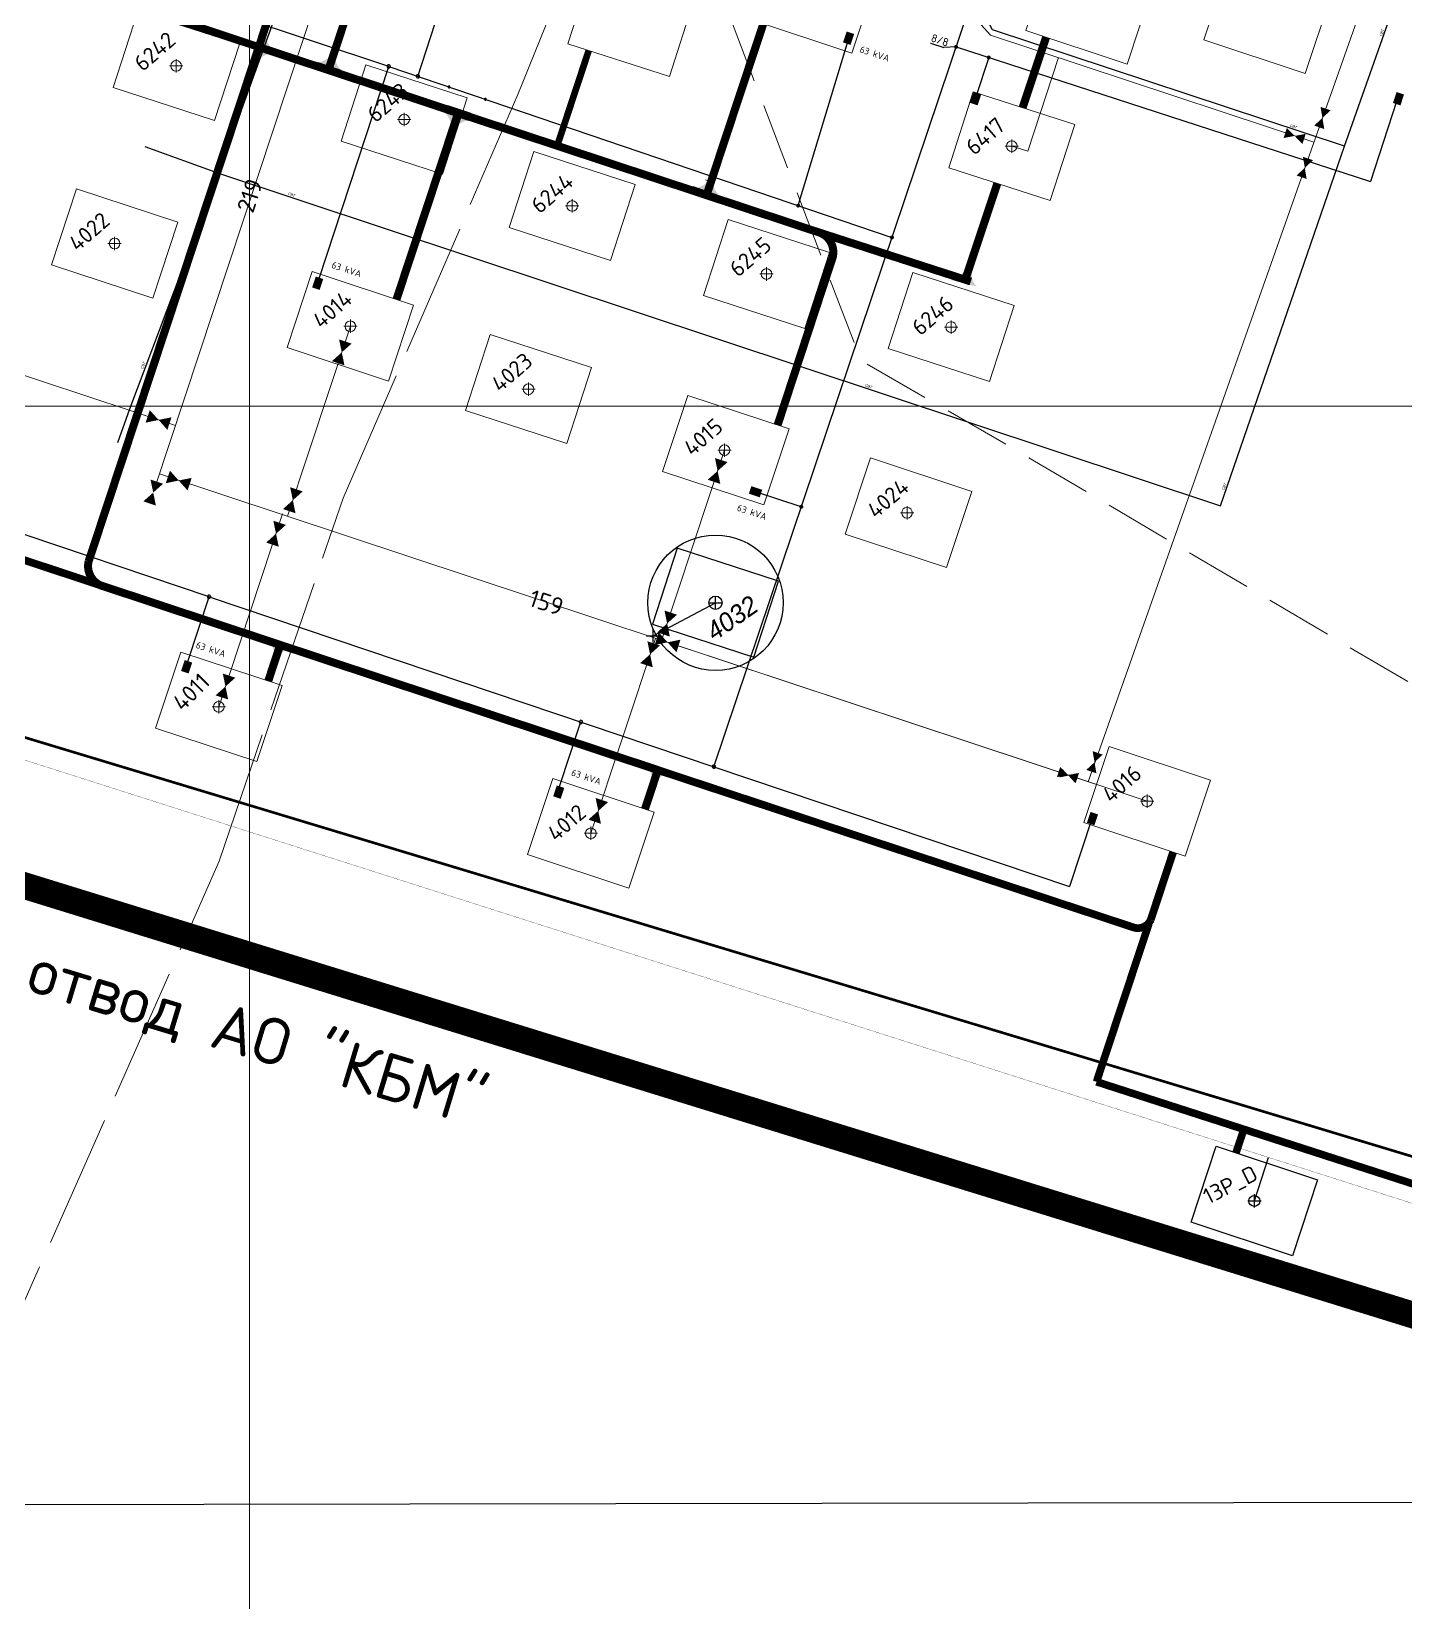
# Model space of a CAD drawing. Header units: millimetres. Extents: x 519 to 9564855, y -810 to 5021775.
# Drawn here: x 9524837 to 9525867, y 4998103 to 4999281 of the extents above; entities that cross this region are included whole.
import ezdxf
from ezdxf.enums import TextEntityAlignment as Align

# ---------------------------------------------------------------- set-up
doc = ezdxf.new("R2010")
doc.units = ezdxf.units.MM
doc.header["$LTSCALE"] = 2
doc.header["$MEASUREMENT"] = 0
doc.header["$PDMODE"] = 2
doc.header["$PDSIZE"] = 5
for name, pattern in [('92051501$0$GROUND1', [60, 50, -10]), ('92051501$0$GROUND2', [35, 25, -10]), ('DASHED', [0.75, 0.5, -0.25]), ('DASHED2', [9.525, 6.35, -3.175]), ('HIDDEN2', [4.7625, 3.175, -1.5875])]:
    doc.linetypes.add(name, pattern=pattern)
for name, color, linetype in [('0_ANNOT_Dimensions', 7, 'Continuous'), ('Existing roads', 41, 'Continuous'), ('GRID_PULKOVO', 7, 'Continuous'), ('new 100 wells', 131, 'Continuous'), ('OilColl&Flowlines', 3, 'Continuous'), ('ROAD_FIELD', 255, '92051501$0$GROUND2'), ('stage 7.frame', 7, 'Continuous'), ('водавод', 5, 'Continuous'), ('МГ-земельный участок', 7, 'Continuous'), ('Скважины  2018 года', 7, 'Continuous'), ('Скважины 2017г', 221, 'Continuous'), ('Скважины на 2014 год', 70, 'Continuous'), ('Скважины на 2015 год', 7, 'Continuous')]:
    doc.layers.add(name, color=color, linetype=linetype)
for name, color, linetype, lineweight in [('200 скв. на 2010 год', 61, 'Continuous', 0), ('Land lease as of 24.06.2004', 47, 'HIDDEN2', 70), ('WELLS(drilled after 2000y)', 6, 'Continuous', 40), ('Нефтепровод Fiberclass', 14, 'g5_122_n', 30), ('Скважины на 2023 год', 201, 'Continuous', 20), ('Скважины на 2024 год- Резерв', 202, 'Continuous', 25), ('Электро', 1, 'Continuous', 30), ('Электроснаб', 1, 'Continuous', 18), ('Электроснабжене', 1, 'Continuous', 18)]:
    doc.layers.add(name, color=color, linetype=linetype, lineweight=lineweight)
doc.styles.add('Elect', font='isocpeur.ttf')
doc.styles.add('GeoApp', font='', dxfattribs={"height": 1})
doc.styles.add('Line_GUGK', font='')
doc.styles.get("Standard").update_dxf_attribs({"font": 'isocpeur.ttf', "width": 0.5})
doc.styles.get('GeoApp').set_extended_font_data('D431', italic=True)
doc.styles.get('Line_GUGK').set_extended_font_data('Bm431', italic=True)
doc.linetypes.add('g5_122_n', pattern='A,1,-1,1.5,-0.3,["Н",GeoApp,S=1,R=0,X=0,Y=-0.5],-1.5,1.5,-1,4,-1,4,-1,3', length=20.8)
doc.dimstyles.new('ISO-25', dxfattribs={"dimtxt": 15, "dimasz": 10, "dimexe": 5, "dimexo": 5, "dimgap": 5, "dimtad": 1, "dimtxsty": 'Standard', "dimblk": 'OBLIQUE', "dimcen": 50, "dimadec": 0, "dimazin": 0, "dimtfac": 1, "dimtmove": 0, "dimatfit": 3, "dimfxl": 0, "dimarcsym": 0})

# ---------------------------------------------------------------- blocks, each defined once
blk = doc.blocks.new('92051501$0$VALVE')
at = {"layer": 'OilColl&Flowlines'}
for points in [[(-6, -3.4), (-6, 3.4), (0, 0)], [(6, -3.4), (0, 0), (6, 3.4)]]:
    blk.add_solid(points, dxfattribs=at)
blk = doc.blocks.new('_Oblique')
at = {"color": 0, "linetype": 'ByBlock', "lineweight": -2}
blk.add_line((-0.5, -0.5), (0.5, 0.5), dxfattribs=at)
blk = doc.blocks.new('*D111')
at = {"layer": '0_ANNOT_Dimensions', "color": 0, "lineweight": -2, "transparency": 16777216}
for p, q in [((9540956.6, 4998200.1), (9521531.3, 4998171.8)), ((9540956.6, 4998203), (9540956.6, 4998205.1)), ((9521531.3, 4998174.7), (9521531.3, 4998176.8))]:
    blk.add_line(p, q, dxfattribs=at)
at = {"layer": 'DEFPOINTS', "color": 0, "linetype": 'ByBlock', "lineweight": 25, "transparency": 16777216}
for p in [(9540956.6, 4998198), (9521531.3, 4998171.8), (9521531.3, 4998169.7)]:
    blk.add_point(p, dxfattribs=at)
at = {"layer": '0_ANNOT_Dimensions', "color": 0, "linetype": 'ByBlock', "lineweight": -2, "transparency": 16777216, "xscale": 10, "yscale": 10, "zscale": 10}
for p, rotation in [((9540956.6, 4998200.1), 0.08345723362022996), ((9521531.3, 4998171.8), 180.0834572336203)]:
    blk.add_blockref('_Oblique', p, dxfattribs=dict(at, rotation=rotation))
at = {"layer": '0_ANNOT_Dimensions', "color": 0, "linetype": 'ByBlock', "lineweight": 25, "transparency": 16777216, "insert": (9531243.9, 4998199.9), "char_height": 15, "attachment_point": 5, "rotation": 0.0835, "bg_fill": 3, "box_fill_scale": 1.25, "bg_fill_color": 256, "bg_fill_true_color": 13158600, "bg_fill_transparency": 0}
blk.add_mtext('19425,33', dxfattribs=at)

msp = doc.modelspace()

# ---------------------------------------------------------------- hatches: boundary and pattern name
at = {"layer": 'Existing roads', "lineweight": 0}
h = msp.add_hatch(color=256, dxfattribs=at)
h.paths.add_polyline_path([(9525016.84468, 4999266.0043), (9525017.31242, 4999267.63423, -0.1551187413), (9525012.36117, 4999276.96079), (9525009.46787, 4999268.45157)])
h.paths.add_polyline_path([(9525016.39507, 4999264.43756), (9525016.84468, 4999266.0043), (9525009.46787, 4999268.45157), (9525006.4933, 4999259.70331, -0.1615507837)])
at = {"layer": 'Existing roads', "linetype": 'ByBlock', "lineweight": 0}
h = msp.add_hatch(color=256, dxfattribs=at)
h.paths.add_polyline_path([(9525062.45378, 4999262.24854), (9525060.82385, 4999262.71628, -0.1551187413), (9525051.49729, 4999257.76503), (9525060.00652, 4999254.87173)])
h.paths.add_polyline_path([(9525064.02052, 4999261.79893), (9525062.45378, 4999262.24854), (9525060.00652, 4999254.87173), (9525068.75477, 4999251.89716, -0.1615507837)])
h = msp.add_hatch(color=256, dxfattribs=at)
h.paths.add_polyline_path([(9525153.00929, 4999209.76712), (9525151.42205, 4999210.36389, 0.1551187413), (9525146.8894, 4999219.9009), (9525155.445, 4999217.14775)])
h.paths.add_polyline_path([(9525154.53499, 4999209.1935), (9525153.00929, 4999209.76712), (9525155.445, 4999217.14775), (9525164.24093, 4999214.31727, 0.1615507837)])
h = msp.add_hatch(color=256, dxfattribs=at)
h.paths.add_polyline_path([(9525345.9234, 4999168.36371), (9525344.29347, 4999168.83145, -0.1551187413), (9525334.96691, 4999163.8802), (9525343.47613, 4999160.98691)])
h.paths.add_polyline_path([(9525347.49014, 4999167.91411), (9525345.9234, 4999168.36371), (9525343.47613, 4999160.98691), (9525352.22439, 4999158.01233, -0.1615507837)])
h = msp.add_hatch(color=256, dxfattribs=at)
h.paths.add_polyline_path([(9525541.88856, 4999095.54254), (9525533.40783, 4999098.34866, -0.1653070592), (9525525.59962, 4999094.71135), (9525545.57775, 4999089.79148, -0.1635538917)])
h.paths.add_polyline_path([(9525533.40783, 4999098.34866), (9525537.51879, 4999096.98841), (9525539.24122, 4999102.31513), (9525536.32821, 4999102.4595, -0.0950485408)])
h.paths.add_polyline_path([(9525537.51879, 4999096.98841), (9525541.88856, 4999095.54254, -0.1585608207), (9525542.34186, 4999102.16147), (9525539.24122, 4999102.31513)])
h = msp.add_hatch(color=256, dxfattribs=at)
h.paths.add_polyline_path([(9525020.39974, 4998813.91337), (9525018.81245, 4998814.51001, 0.1551187413), (9525014.27908, 4998824.04668), (9525022.83488, 4998821.29418)])
h.paths.add_polyline_path([(9525021.92548, 4998813.33985), (9525020.39974, 4998813.91337), (9525022.83488, 4998821.29418), (9525031.63103, 4998818.46437, 0.1615507837)])
h = msp.add_hatch(color=256, dxfattribs=at)
h.paths.add_polyline_path([(9525303.61467, 4998720.20267), (9525302.02739, 4998720.79932, 0.1551187413), (9525297.49401, 4998730.33599), (9525306.04982, 4998727.58349)])
h.paths.add_polyline_path([(9525305.14042, 4998719.62916), (9525303.61467, 4998720.20267), (9525306.04982, 4998727.58349), (9525314.84597, 4998724.75368, 0.1615507837)])
at = {"layer": 'Электро'}
for points in [[(9525445.0942, 4999272.7935), (9525450.70644, 4999270.93652), (9525453.41366, 4999279.11838), (9525447.80143, 4999280.97536)], [(9525047.01689, 4999089.10981), (9525052.62912, 4999087.25283), (9525055.33635, 4999095.43469), (9525049.72412, 4999097.29167)], [(9525376.34195, 4998940.1149), (9525374.49002, 4998934.501), (9525382.67431, 4998931.80114), (9525384.52624, 4998937.41504)], [(9524948.7485, 4998801.61236), (9524954.36074, 4998799.75537), (9524957.06796, 4998807.93723), (9524951.45573, 4998809.79422)], [(9525227.7485, 4998707.61236), (9525233.36074, 4998705.75537), (9525236.06796, 4998713.93723), (9525230.45573, 4998715.79422)], [(9525627.94352, 4998687.79001), (9525633.55576, 4998685.93302), (9525636.26298, 4998694.11488), (9525630.65075, 4998695.97187)]]:
    msp.add_hatch(color=256, dxfattribs=at).paths.add_polyline_path(points)
at = {"layer": 'Электро', "ltscale": 0.5}
for points in [[(9525540.38969, 4999227.50075), (9525546.00193, 4999225.64376), (9525548.70916, 4999233.82562), (9525543.09692, 4999235.68261)], [(9525857.42107, 4999227.45419), (9525863.03331, 4999225.5972), (9525865.74054, 4999233.77906), (9525860.1283, 4999235.63605)]]:
    msp.add_hatch(color=256, dxfattribs=at).paths.add_polyline_path(points)
at = {"layer": 'Электроснаб', "linetype": 'ByBlock', "lineweight": 0}
for points in [[(9525445.0942, 4999272.7935), (9525450.70644, 4999270.93652), (9525453.41366, 4999279.11838), (9525447.80143, 4999280.97536)], [(9525047.01689, 4999089.10981), (9525052.62912, 4999087.25283), (9525055.33635, 4999095.43469), (9525049.72412, 4999097.29167)], [(9525376.34195, 4998940.1149), (9525374.49002, 4998934.501), (9525382.67431, 4998931.80114), (9525384.52624, 4998937.41504)], [(9524948.7485, 4998801.61236), (9524954.36074, 4998799.75537), (9524957.06796, 4998807.93723), (9524951.45573, 4998809.79422)], [(9525227.7485, 4998707.61236), (9525233.36074, 4998705.75537), (9525236.06796, 4998713.93723), (9525230.45573, 4998715.79422)], [(9525627.94352, 4998687.79001), (9525633.55576, 4998685.93302), (9525636.26298, 4998694.11488), (9525630.65075, 4998695.97187)]]:
    msp.add_hatch(color=1, dxfattribs=at).paths.add_polyline_path(points)
at = {"layer": 'Электроснаб', "linetype": 'ByBlock', "lineweight": 0, "ltscale": 0.5}
for points in [[(9525540.38969, 4999227.50075), (9525546.00193, 4999225.64376), (9525548.70916, 4999233.82562), (9525543.09692, 4999235.68261)], [(9525857.42107, 4999227.45419), (9525863.03331, 4999225.5972), (9525865.74054, 4999233.77906), (9525860.1283, 4999235.63605)]]:
    msp.add_hatch(color=1, dxfattribs=at).paths.add_polyline_path(points)
at = {"layer": 'Электроснабжене', "linetype": 'ByBlock', "lineweight": 0}
for points in [[(9525445.0942, 4999272.7935), (9525450.70644, 4999270.93652), (9525453.41366, 4999279.11838), (9525447.80143, 4999280.97536)], [(9525047.01689, 4999089.10981), (9525052.62912, 4999087.25283), (9525055.33635, 4999095.43469), (9525049.72412, 4999097.29167)], [(9525376.34195, 4998940.1149), (9525374.49002, 4998934.501), (9525382.67431, 4998931.80114), (9525384.52624, 4998937.41504)], [(9524948.7485, 4998801.61236), (9524954.36074, 4998799.75537), (9524957.06796, 4998807.93723), (9524951.45573, 4998809.79422)], [(9525227.7485, 4998707.61236), (9525233.36074, 4998705.75537), (9525236.06796, 4998713.93723), (9525230.45573, 4998715.79422)], [(9525627.94352, 4998687.79001), (9525633.55576, 4998685.93302), (9525636.26298, 4998694.11488), (9525630.65075, 4998695.97187)]]:
    msp.add_hatch(color=1, dxfattribs=at).paths.add_polyline_path(points)
at = {"layer": 'Электроснабжене', "linetype": 'ByBlock', "lineweight": 0, "ltscale": 0.5}
msp.add_hatch(color=1, dxfattribs=at).paths.add_polyline_path([(9525540.38969, 4999227.50075), (9525546.00193, 4999225.64376), (9525548.70916, 4999233.82562), (9525543.09692, 4999235.68261)])

# ---------------------------------------------------------------- linework, layer by layer
at = {"linetype": 'ByBlock'}
msp.add_point((9525753.5, 4998404.3), dxfattribs=at)
at = {"layer": 'Existing roads', "linetype": 'ByBlock', "lineweight": 0}
for p, q in [((9525060.82385, 4999262.71628), (9525064.02052, 4999261.79893)), ((9525051.49729, 4999257.76503), (9525068.75477, 4999251.89716)), ((9525148.76844, 4999225.57977), (9525166.02591, 4999219.7119)), ((9525146.8894, 4999219.9009), (9525164.24093, 4999214.31727)), ((9525151.42205, 4999210.36389), (9525154.53499, 4999209.1935)), ((9525341.96426, 4999169.69201), (9525345.16093, 4999168.77467)), ((9525332.6377, 4999164.74076), (9525349.89518, 4999158.87289))]:
    msp.add_line(p, q, dxfattribs=at)
at = {"layer": 'Existing roads', "linetype": 'ByBlock', "lineweight": 0, "const_width": 6, "flags": 128}
for points in [[(9525129.07201, 4999638.26093), (9525007.002, 4999269.33741)], [(9525104.71556, 4999389.59076), (9525059.21003, 4999252.06272)], [(9525385.27581, 4999286.73627), (9525343.01752, 4999159.02214)], [(9525007.00188, 4999269.33733), (9524881.09445, 4998888.81657), (9524879.40133, 4998883.69894)], [(9525007.00191, 4999269.33744), (9525428.10713, 4999130.01696)], [(9525597.2864, 4999276.64674), (9525579.71027, 4999223.905)], [(9525110.2571, 4999080.17784), (9525156.48117, 4999219.87746)], [(9525560.73987, 4999166.97941), (9525536.39614, 4999093.92975)], [(9525428.10713, 4999130.01696), (9525540.87122, 4999093.59094)], [(9525396.06026, 4998986.07385), (9525437.67029, 4999112.72497)], [(9524888.34992, 4998865.78688), (9525306.23647, 4998727.34307)]]:
    msp.add_lwpolyline(points, dxfattribs=at)
at = {"layer": 'Existing roads', "lineweight": 0, "const_width": 5.8}
for points in [[(9525007.002, 4999269.33741), (9524205.07757, 4999535.80273)], [(9524888.34992, 4998865.78688), (9524422.48812, 4999019.93211)], [(9525294.55156, 4998731.20879), (9525662.94182, 4998609.31512)], [(9525692.63116, 4998665.89225), (9525675.82763, 4998615.10818)]]:
    msp.add_lwpolyline(points, dxfattribs=at)
at = {"layer": 'Existing roads', "linetype": 'ByBlock', "lineweight": 0, "ltscale": 5, "const_width": 5}
msp.add_lwpolyline([(9525230.77216, 4999195.30421), (9525254.37856, 4999266.65608)], dxfattribs=at)
at = {"layer": 'Existing roads', "linetype": 'ByBlock', "lineweight": 0, "const_width": 6, "flags": 128}
for points in [[(9525425.72112, 4999130.79084, -0.4119039657), (9525437.41417, 4999111.9509, 0.7925404361)], [(9524891.09438, 4998864.859, -0.4119039657), (9524879.40133, 4998883.69894, 0.7925404361)]]:
    msp.add_lwpolyline(points, format="xyb", dxfattribs=at)
at = {"layer": 'Existing roads', "linetype": 'ByBlock', "lineweight": 0, "const_width": 6, "elevation": 0.00005, "flags": 128}
for points in [[(9525014.0851, 4998794.04137), (9525023.07524, 4998821.21608)], [(9525296.5891, 4998698.18196), (9525306.29017, 4998727.50539)]]:
    msp.add_lwpolyline(points, dxfattribs=at)
at = {"layer": 'Existing roads', "color": 8, "lineweight": 0, "const_width": 5.7, "flags": 128}
for points in [[(9525674.33837, 4998611.91248), (9525635.16237, 4998493.61892)], [(9525635.16237, 4998493.61892), (9526778.00879, 4998124.94409)], [(9525745.4358, 4998457.5135), (9525739.66611, 4998440.09167)]]:
    msp.add_lwpolyline(points, dxfattribs=at)
at = {"layer": 'Existing roads', "lineweight": 0, "const_width": 5.8}
msp.add_lwpolyline([(9525662.94182, 4998609.31512, 0.3868375182), (9525675.82763, 4998615.10818, -1.0519293077)], format="xyb", dxfattribs=at)
at = {"layer": 'GRID_PULKOVO', "lineweight": 0}
for p, q in [((9525000, 5011000), (9525000, 4992000)), ((9519000, 4999000), (9533000, 4999000))]:
    msp.add_line(p, q, dxfattribs=at)
at = {"layer": 'Land lease as of 24.06.2004', "color": 34, "linetype": 'DASHED', "lineweight": 0, "ltscale": 50, "const_width": 20}
msp.add_lwpolyline([(9519654.3, 5003739.6), (9532971.6, 5004566.6), (9534671.1, 5001241.4), (9547648.8, 4998330.8), (9546800.6, 4994774.1), (9538599.5, 4994719.2), (9534700.1, 4995931.6), (9534118, 4994384.9), (9531927.8, 4994990.9), (9532139.5, 4996381.2), (9522290.1, 4999426.3), (9519885.3, 4999727), (9519654.3, 5003739.6)], dxfattribs=at)
at = {"layer": 'new 100 wells', "color": 0, "linetype": 'ByBlock', "lineweight": 0}
msp.add_lwpolyline([(9525625.68202, 4998687.97759), (9525701.66254, 4998662.83701), (9525720.51798, 4998719.82241), (9525644.53745, 4998744.96299)], close=True, dxfattribs=at)
msp.add_circle((9525673.1, 4998703.9), 4.0951, dxfattribs=at)
at = {"layer": 'new 100 wells', "color": 0, "linetype": 'ByBlock', "lineweight": 0, "ltscale": 80}
msp.add_point((9525673.1, 4998703.9), dxfattribs=at)
at = {"layer": 'OilColl&Flowlines', "color": 3, "linetype": 'ByBlock', "lineweight": 0}
for p, q in [((9526051.43802, 4999915.41816), (9525628.82722, 4998718.57446)), ((9525635.08013, 4998716.47157), (9524932.48628, 4998949.33976))]:
    msp.add_line(p, q, dxfattribs=at)
at = {"layer": 'OilColl&Flowlines', "linetype": 'ByBlock', "lineweight": 0}
for p, q in [((9525116.21684, 4999504.61512), (9524929.26645, 4998939.60869)), ((9525075.7, 4999060), (9525028.58014, 4998917.59312)), ((9525356.2, 4998967.1), (9525308.97726, 4998824.38218)), ((9524977, 4998774.7), (9525024.84469, 4998919.2975)), ((9525256, 4998679.9), (9525304.3469, 4998826.01528))]:
    msp.add_line(p, q, dxfattribs=at)
at = {"layer": 'OilColl&Flowlines', "color": 3, "lineweight": 0}
for p, q in [((9524944.48312, 4998985.59692), (9524068.44991, 4999275.46043)), ((9525555.77658, 4999278.25512), (9525798.09265, 4999197.93813))]:
    msp.add_line(p, q, dxfattribs=at)
at = {"layer": 'OilColl&Flowlines', "color": 82, "lineweight": 0}
msp.add_line((9525555.77658, 4999278.25512), (9525798.09265, 4999197.93813), dxfattribs=at)
at = {"layer": 'OilColl&Flowlines', "lineweight": 0}
msp.add_line((9525321.69394, 4998820.37546), (9525673.1, 4998703.9), dxfattribs=at)
at = {"layer": 'OilColl&Flowlines', "color": 3, "linetype": 'ByBlock', "lineweight": 0}
for points in [[(9525806.91712, 4999223.19942, 8, 0, 0), (9525804.53661, 4999216.18758, 0, 8, 0), (9525802.15427, 4999209.17032, 8, 8, 0)], [(9525806.91712, 4999223.19942, 8, 0, 0), (9525804.53661, 4999216.18758, 0, 8, 0), (9525802.15427, 4999209.17032, 8, 8, 0)], [(9525793.70691, 4999185.78779, 8, 0, 0), (9525791.3264, 4999178.77595, 0, 8, 0), (9525788.94406, 4999171.75869, 8, 8, 0)], [(9525793.70691, 4999185.78779, 8, 0, 0), (9525791.3264, 4999178.77595, 0, 8, 0), (9525788.94406, 4999171.75869, 8, 8, 0)], [(9525636.04059, 4998740.16702, 8, 0, 0), (9525633.66008, 4998733.15518, 0, 8, 0), (9525631.27774, 4998726.13792, 8, 8, 0)], [(9525636.04059, 4998740.16702, 8, 0, 0), (9525633.66008, 4998733.15518, 0, 8, 0), (9525631.27774, 4998726.13792, 8, 8, 0)]]:
    msp.add_lwpolyline(points, format="xyseb", dxfattribs=at)
at = {"layer": 'OilColl&Flowlines', "color": 3, "lineweight": 0}
for points in [[(9525790.77397, 4999200.44754, 8, 0, 0), (9525783.72055, 4999202.70184, 0, 8, 0), (9525776.66167, 4999204.95789, 8, 8, 0)], [(9525790.77397, 4999200.44754, 8, 0, 0), (9525783.72055, 4999202.70184, 0, 8, 0), (9525776.66167, 4999204.95789, 8, 8, 0)], [(9525620.78929, 4998721.32226, 8, 0, 0), (9525613.73586, 4998723.57657, 0, 8, 0), (9525606.67699, 4998725.83261, 8, 8, 0)], [(9525620.78929, 4998721.32226, 8, 0, 0), (9525613.73586, 4998723.57657, 0, 8, 0), (9525606.67699, 4998725.83261, 8, 8, 0)]]:
    msp.add_lwpolyline(points, format="xyseb", dxfattribs=at)
at = {"layer": 'OilColl&Flowlines', "linetype": 'ByBlock', "lineweight": 0}
for points in [[(9525076.64598, 4999047.05152), (9525069.22995, 4999040.44604), (9525067.21745, 4999050.17125)], [(9525071.24245, 4999030.72084), (9525061.81392, 4999033.84057), (9525069.22995, 4999040.44604)], [(9525358.46617, 4998958.14145), (9525351.05014, 4998951.53597), (9525349.03764, 4998961.26118)], [(9524935.26772, 4998941.93846), (9524927.85169, 4998935.33298), (9524925.83919, 4998945.05819)], [(9524935.26772, 4998941.93846), (9524927.85169, 4998935.33298), (9524925.83919, 4998945.05819)], [(9524935.26772, 4998941.93846), (9524927.85169, 4998935.33298), (9524925.83919, 4998945.05819)], [(9524940.38374, 4998951.77449), (9524946.98922, 4998944.35846), (9524937.26401, 4998942.34596)], [(9524940.38374, 4998951.77449), (9524946.98922, 4998944.35846), (9524937.26401, 4998942.34596)], [(9524940.38374, 4998951.77449), (9524946.98922, 4998944.35846), (9524937.26401, 4998942.34596)], [(9524956.71443, 4998946.37096), (9524953.5947, 4998936.94243), (9524946.98922, 4998944.35846)], [(9524956.71443, 4998946.37096), (9524953.5947, 4998936.94243), (9524946.98922, 4998944.35846)], [(9524956.71443, 4998946.37096), (9524953.5947, 4998936.94243), (9524946.98922, 4998944.35846)], [(9525353.06264, 4998941.81076), (9525343.63412, 4998944.93049), (9525351.05014, 4998951.53597)], [(9524929.86419, 4998925.60777), (9524920.43567, 4998928.7275), (9524927.85169, 4998935.33298)], [(9524929.86419, 4998925.60777), (9524920.43567, 4998928.7275), (9524927.85169, 4998935.33298)], [(9524929.86419, 4998925.60777), (9524920.43567, 4998928.7275), (9524927.85169, 4998935.33298)], [(9525039.96402, 4998936.19035), (9525032.548, 4998929.58488), (9525030.5355, 4998939.31008)], [(9525034.5605, 4998919.85967), (9525025.13197, 4998922.9794), (9525032.548, 4998929.58488)], [(9525027.36037, 4998911.093), (9525019.94434, 4998904.48752), (9525017.93184, 4998914.21273)], [(9525021.95684, 4998894.76232), (9525012.52831, 4998897.88205), (9525019.94434, 4998904.48752)], [(9525315.21822, 4998827.43634), (9525305.78969, 4998830.55607), (9525313.20572, 4998837.16155)], [(9525320.62175, 4998843.76703), (9525313.20572, 4998837.16155), (9525311.19322, 4998846.88675)], [(9525306.92312, 4998830.49325), (9525313.52859, 4998823.07723), (9525303.80339, 4998821.06473)], [(9525323.2538, 4998825.08972), (9525320.13407, 4998815.6612), (9525313.52859, 4998823.07723)], [(9525302.41339, 4998804.36435), (9525292.98486, 4998807.48408), (9525300.40089, 4998814.08956)], [(9525307.81692, 4998820.69504), (9525300.40089, 4998814.08956), (9525298.38839, 4998823.81477)], [(9524984.05495, 4998780.21422), (9524974.62642, 4998783.33395), (9524982.04245, 4998789.93942)], [(9524989.45848, 4998796.5449), (9524982.04245, 4998789.93942), (9524980.02995, 4998799.66463)], [(9525268.97895, 4998703.31788), (9525261.56292, 4998696.7124), (9525259.55042, 4998706.43761)], [(9525263.57542, 4998686.98719), (9525254.14689, 4998690.10692), (9525261.56292, 4998696.7124)]]:
    msp.add_solid(points, dxfattribs=at)
at = {"layer": 'OilColl&Flowlines', "color": 3, "lineweight": 0}
for points in [[(9524922.14706, 4998987.75712), (9524925.26679, 4998997.18565), (9524931.87227, 4998989.76962)], [(9524922.14706, 4998987.75712), (9524925.26679, 4998997.18565), (9524931.87227, 4998989.76962)], [(9524922.14706, 4998987.75712), (9524925.26679, 4998997.18565), (9524931.87227, 4998989.76962)], [(9524938.47775, 4998982.35359), (9524931.87227, 4998989.76962), (9524941.59748, 4998991.78212)], [(9524938.47775, 4998982.35359), (9524931.87227, 4998989.76962), (9524941.59748, 4998991.78212)], [(9524938.47775, 4998982.35359), (9524931.87227, 4998989.76962), (9524941.59748, 4998991.78212)]]:
    msp.add_solid(points, dxfattribs=at)
at = {"layer": 'ROAD_FIELD', "lineweight": 0, "flags": 128}
msp.add_lwpolyline([(9525235.764, 4999937.663), (9525214.39793, 4999829.87718), (9525321.24899, 4999667.56701), (9525352.23578, 4999589.6154), (9525343.68774, 4999507.39244), (9525314.86562, 4999410.99821), (9525458.57511, 4999034.13591), (9525576.409, 4998966.23), (9526584.332, 4998370.48), (9527466.568, 4997825.709), (9528210.595, 4997352.658), (9528869.07269, 4996898.17941), (9528972.75783, 4996662.28052), (9529123.69984, 4996420.82557), (9529215.75408, 4996285.60314), (9529485.58681, 4996011.89516), (9529675.24078, 4995836.771), (9529872.299, 4995626.546), (9529974.57266, 4995534.13463), (9530170.987, 4995478.846), (9530259.524, 4995458.31), (9530549.231, 4995452.531), (9530549.231, 4995452.531), (9530549.231, 4995452.531), (9530549.231, 4995452.531)], dxfattribs=at)
at = {"layer": 'ROAD_FIELD', "linetype": '92051501$0$GROUND1', "lineweight": 0}
msp.add_lwpolyline([(9523677.33764, 4995814.53179), (9523779.5692, 4996012.42397), (9523991.837, 4996331.555), (9524095.437, 4996504.555), (9524346.537, 4996948.955), (9524458.337, 4997198.555), (9524536.637, 4997429.155), (9524631.237, 4997756.455), (9524742.837, 4998101.955), (9524802.21631, 4998263.4501), (9524977.31895, 4998658.98382), (9525070.237, 4998931.055), (9525201.337, 4999233.755), (9525235.8427, 4999319.26134), (9525202.937, 4999426.855), (9525184.737, 4999499.955), (9525171.237, 4999571.455), (9525219.837, 4999707.255), (9525214.6934, 4999831.36774)], dxfattribs=at)
at = {"layer": 'stage 7.frame', "color": 0, "linetype": 'ByBlock', "lineweight": 0}
msp.add_lwpolyline([(9525582.08202, 4999281.67759), (9525658.06254, 4999256.53701), (9525676.91798, 4999313.52241), (9525600.93745, 4999338.66299)], close=True, dxfattribs=at)
at = {"layer": 'WELLS(drilled after 2000y)', "color": 0, "linetype": 'ByBlock', "lineweight": 0}
for points in [[(9525375.78202, 4999289.87759), (9525451.76255, 4999264.73701), (9525470.61798, 4999321.72241), (9525394.63745, 4999346.86299)], [(9525028.28202, 4999044.07759), (9525104.26254, 4999018.93701), (9525123.11798, 4999075.92241), (9525047.13745, 4999101.06299)], [(9525309.83898, 4998951.17759), (9525385.81951, 4998926.03701), (9525404.67494, 4998983.02241), (9525328.69441, 4999008.16299)], [(9524929.58202, 4998758.77759), (9525005.56254, 4998733.63701), (9525024.41798, 4998790.62241), (9524948.43745, 4998815.76299)], [(9525208.58202, 4998663.97759), (9525284.56254, 4998638.83701), (9525303.41798, 4998695.82241), (9525227.43745, 4998720.96299)]]:
    msp.add_lwpolyline(points, close=True, dxfattribs=at)
for centre in [(9525075.7, 4999060), (9525356.2, 4998967.1), (9524977, 4998774.7), (9525256, 4998679.9)]:
    msp.add_circle(centre, 4, dxfattribs=at)
at = {"layer": 'WELLS(drilled after 2000y)', "color": 0, "linetype": 'ByBlock', "lineweight": 0, "ltscale": 80}
for p in [(9525075.7, 4999060), (9525356.2, 4998967.1), (9524977, 4998774.7), (9525256, 4998679.9)]:
    msp.add_point(p, dxfattribs=at)
at = {"layer": 'водавод', "color": 3, "ltscale": 50, "const_width": 0.2}
msp.add_lwpolyline([(9527542.3561, 4997868.86109), (9522799.8, 4999383.82629)], dxfattribs=at)
at = {"layer": 'МГ-земельный участок', "color": 34, "linetype": 'DASHED2', "lineweight": 25, "ltscale": 5, "const_width": 2}
msp.add_lwpolyline([(9522271, 4999525), (9527884, 4997830), (9530104, 4997995), (9529358.40073, 4998522.43877), (9528467.29836, 4998113.15535), (9526935, 4999132), (9522496, 5000315), (9522167.80801, 4999999.48247)], close=True, dxfattribs=at)
at = {"layer": 'Нефтепровод Fiberclass'}
for points in [[(9525081.6214, 4999465.0318), (9524976.7401, 4999174.8672), (9524910.0302, 4998997.8452), (9524900.9792, 4998972.6745)], [(9525821.0436, 4999195.0454), (9525557.0413, 4999282.2992), (9525541.8016, 4999310.6591), (9525324.4958, 4999383.2865)], [(9524921.5716, 4999194.7001), (9524976.7401, 4999174.8672), (9525728.0316, 4998925.398), (9525821.0436, 4999195.0454), (9525856.9551, 4999296.2179)]]:
    msp.add_lwpolyline(points, dxfattribs=at)
at = {"layer": 'Скважины  2018 года', "color": 3, "linetype": 'ByBlock', "ltscale": 50}
msp.add_line((9525753.5, 4998404.3), (9525764.00985, 4998436.93717), dxfattribs=at)
at = {"layer": 'Скважины  2018 года', "ltscale": 50}
msp.add_lwpolyline([(9525706.08202, 4998388.37759), (9525724.93745, 4998445.36299), (9525800.91798, 4998420.22241), (9525782.06255, 4998363.23701), (9525706.08202, 4998388.37759)], dxfattribs=at)
msp.add_circle((9525753.5, 4998404.3), 4.0951, dxfattribs=at)
at = {"layer": 'Скважины 2017г', "color": 0, "linetype": 'ByBlock', "lineweight": 0}
msp.add_lwpolyline([(9525333.26813, 4999304.31215), (9525314.89912, 4999247.19316), (9525238.74046, 4999271.68517), (9525257.10947, 4999328.80416), (9525333.26813, 4999304.31215)], dxfattribs=at)
at = {"layer": 'Скважины на 2014 год', "color": 0, "linetype": 'ByBlock', "lineweight": 0}
msp.add_lwpolyline([(9525715.68202, 4999274.67759), (9525734.53745, 4999331.66299), (9525810.51798, 4999306.52241), (9525791.66255, 4999249.53701), (9525715.68202, 4999274.67759)], dxfattribs=at)
at = {"layer": 'Скважины на 2015 год', "color": 82, "linetype": 'ByBlock', "lineweight": 0, "ltscale": 5}
msp.add_line((9525555.77658, 4999278.25512), (9525515.28146, 4999323.15569), dxfattribs=at)
at = {"layer": 'Скважины на 2015 год', "color": 3, "linetype": 'ByBlock', "lineweight": 0, "ltscale": 5}
for p, q in [((9525555.77658, 4999278.25512), (9525515.28146, 4999323.15569)), ((9525583.75827, 4999191.28944), (9525606.65699, 4999261.39053)), ((9525571.6, 4999195), (9525583.75827, 4999191.28944))]:
    msp.add_line(p, q, dxfattribs=at)
at = {"layer": 'Скважины на 2015 год', "color": 1, "lineweight": 0}
msp.add_line((9525554.34857, 4999261.50973, 0), (9525544.73911, 4999231.89756), dxfattribs=at)
at = {"layer": 'Скважины на 2015 год', "color": 0, "linetype": 'ByBlock', "lineweight": 0}
msp.add_lwpolyline([(9525618.86813, 4999211.31215), (9525600.49912, 4999154.19316), (9525524.34046, 4999178.68517), (9525542.70947, 4999235.80416), (9525618.86813, 4999211.31215)], dxfattribs=at)
msp.add_circle((9525571.6, 4999195), 4, dxfattribs=at)
msp.add_point((9525571.6, 4999195), dxfattribs=at)
at = {"layer": 'Скважины на 2023 год', "color": 0, "linetype": 'ByBlock', "lineweight": 0}
for points in [[(9524897.80241, 4999239.04789), (9524973.88693, 4999214.32653), (9524992.42795, 4999271.38992), (9524916.34343, 4999296.11128)], [(9525068.70241, 4999198.84789), (9525144.78693, 4999174.12653), (9525163.32795, 4999231.18992), (9525087.24343, 4999255.91128)], [(9525194.70241, 4999134.04789), (9525270.78693, 4999109.32653), (9525289.32795, 4999166.38992), (9525213.24343, 4999191.11128)], [(9524851.48202, 4999106.17759), (9524927.46255, 4999081.03701), (9524946.31798, 4999138.02241), (9524870.33745, 4999163.16299)], [(9525340.40241, 4999083.04789), (9525416.48693, 4999058.32653), (9525435.02795, 4999115.38992), (9525358.94343, 4999140.11128)], [(9525478.80241, 4999043.24789), (9525554.88693, 4999018.52653), (9525573.42795, 4999075.58992), (9525497.34343, 4999100.31128)], [(9525161.90241, 4998996.74789), (9525237.98693, 4998972.02653), (9525256.52795, 4999029.08992), (9525180.44343, 4999053.81128)], [(9525446.73898, 4998904.27759), (9525522.71951, 4998879.13701), (9525541.57494, 4998936.12241), (9525465.59442, 4998961.26299)]]:
    msp.add_lwpolyline(points, close=True, dxfattribs=at)
for centre in [(9524945.1, 4999255.2), (9525116, 4999215), (9525242, 4999150.2), (9524898.9, 4999122.1), (9525387.7, 4999099.2), (9525526.1, 4999059.4), (9525209.2, 4999012.9), (9525493.1, 4998920.2)]:
    msp.add_circle(centre, 4, dxfattribs=at)
for p in [(9524945.1, 4999255.2), (9525116, 4999215), (9525242, 4999150.2), (9524898.9, 4999122.1), (9525387.7, 4999099.2), (9525526.1, 4999059.4), (9525209.2, 4999012.9), (9525493.1, 4998920.2)]:
    msp.add_point(p, dxfattribs=at)
at = {"layer": 'Скважины на 2024 год- Резерв'}
msp.add_line((9525302.6, 4998828), (9525349.46, 4998852.75), dxfattribs=at)
msp.add_lwpolyline([(9525396.77277, 4998868.92102), (9525320.68825, 4998893.64238), (9525302.14723, 4998836.57898), (9525378.23175, 4998811.85762)], close=True, dxfattribs=at)
for radius in [50.73408, 5]:
    msp.add_circle((9525349.46, 4998852.75), radius, dxfattribs=at)
for p in [(9525349.46, 4998852.75), (9525302.6, 4998828)]:
    msp.add_point(p, dxfattribs=at)
at = {"layer": 'Электро', "ltscale": 0.5}
for p, q in [((9525348.22916, 4998729.83503, 0), (9525665.14043, 4999671.4427, 0)), ((9525126.3061, 4999247.37552, 0), (9525167.48156, 4999374.52127, 0)), ((9525104.44353, 4999254.80396, 0), (9524989.20395, 4999292.93464, 0)), ((9525411.47521, 4999150.48119, 0), (9525449.05835, 4999274.3163, 0)), ((9525529.85073, 4999269.46957, 0), (9525840.56833, 4999168.5113, 0)), ((9525529.85073, 4999269.46957, 0), (9525840.56833, 4999168.5113, 0)), ((9525554.34858, 4999261.50973, 0), (9525544.73911, 4999231.89756)), ((9525051.92154, 4999094.99516, 0), (9525104.44353, 4999254.80396, 0)), ((9525104.44353, 4999254.80396, 0), (9525481.76472, 4999126.59627, 0)), ((9525860.09559, 4999228.61002), (9525840.56833, 4999168.5113)), ((9524969.73153, 4998857.22372, 0), (9524472.17604, 4999024.683, 0)), ((9525413.79866, 4998924.65531, 0), (9525379.47193, 4998936.01244, 0)), ((9524953.68764, 4998808.72929, 0), (9524969.73153, 4998857.22372, 0)), ((9524969.73153, 4998857.22372, 0), (9525348.22916, 4998729.83503, 0)), ((9525232.53576, 4998714.87904, 0), (9525248.57966, 4998763.37347, 0)), ((9525348.22916, 4998729.83503, 0), (9525614.99542, 4998640.05111, 0)), ((9525631.98166, 4998691.38739, 0), (9525614.99542, 4998640.05111, 0))]:
    msp.add_line(p, q, dxfattribs=at)
at = {"layer": 'Электро'}
for p in [(9525510.61621, 4999272.18888), (9525529.85068, 4999269.46958, 0)]:
    msp.add_line(p, (9525520.69767, 4999268.91321), dxfattribs=at)
at = {"layer": 'Электро', "ltscale": 50, "const_width": 1.5, "elevation": 0}
for points in [[(9525529.13745, 4999269.70135, 1), (9525530.56403, 4999269.23783, 1)], [(9525553.63528, 4999261.7415, 1), (9525555.06187, 4999261.27797, 1)], [(9525410.76192, 4999150.71296, 1), (9525412.18851, 4999150.24943, 1)], [(9525481.05143, 4999126.82804, 1), (9525482.47802, 4999126.36451, 1)], [(9525413.08537, 4998924.88707, 1), (9525414.51195, 4998924.42354, 1)]]:
    msp.add_lwpolyline(points, format="xyb", close=True, dxfattribs=at)
at = {"layer": 'Электро', "ltscale": 0.5}
for centre, radius, start, end in [((9525104.44353, 4999254.80396, 0), 1.25, 162, 342), ((9525104.44353, 4999254.80396, 0), 1.25, 342, 162), ((9525149.65064, 4999239.4433, 0), 0.75, 162, 342), ((9525149.65064, 4999239.4433, 0), 0.75, 342, 162), ((9525176.89453, 4999230.18627, 0), 0.75, 162, 342), ((9525176.89453, 4999230.18627, 0), 0.75, 342, 162)]:
    msp.add_arc(centre, radius, start, end, dxfattribs=at)
at = {"layer": 'Электро', "ltscale": 25}
for centre, start, end in [((9525126.3061, 4999247.37552, 0), 342, 162), ((9525126.3061, 4999247.37552, 0), 162, 342), ((9524969.73153, 4998857.22372, 0), 162, 342), ((9524969.73153, 4998857.22372, 0), 342, 162), ((9525248.57966, 4998763.37347, 0), 162, 342), ((9525248.57966, 4998763.37347, 0), 342, 162), ((9525348.22916, 4998729.83503, 0), 162, 342), ((9525348.22916, 4998729.83503, 0), 342, 162)]:
    msp.add_arc(centre, 1.25, start, end, dxfattribs=at)
at = {"layer": 'Электроснаб', "color": 1, "linetype": 'ByBlock', "lineweight": 0, "ltscale": 0.5}
for p, q in [((9525348.22916, 4998729.83503, 0), (9525665.14043, 4999671.4427, 0)), ((9525126.3061, 4999247.37552, 0), (9525167.48156, 4999374.52127, 0)), ((9525104.44353, 4999254.80396, 0), (9524989.20395, 4999292.93464, 0)), ((9525411.47521, 4999150.48119, 0), (9525449.05835, 4999274.3163, 0)), ((9525529.85073, 4999269.46957, 0), (9525840.56833, 4999168.5113, 0)), ((9525529.85073, 4999269.46957, 0), (9525840.56833, 4999168.5113, 0)), ((9525554.34858, 4999261.50973, 0), (9525544.73911, 4999231.89756)), ((9525051.92154, 4999094.99516, 0), (9525104.44353, 4999254.80396, 0)), ((9525104.44353, 4999254.80396, 0), (9525481.76472, 4999126.59627, 0)), ((9525860.09559, 4999228.61002), (9525840.56833, 4999168.5113)), ((9524969.73153, 4998857.22372, 0), (9524472.17604, 4999024.683, 0)), ((9525413.79866, 4998924.65531, 0), (9525379.47193, 4998936.01244, 0)), ((9524953.68764, 4998808.72929, 0), (9524969.73153, 4998857.22372, 0)), ((9524969.73153, 4998857.22372, 0), (9525348.22916, 4998729.83503, 0)), ((9525232.53576, 4998714.87904, 0), (9525248.57966, 4998763.37347, 0)), ((9525348.22916, 4998729.83503, 0), (9525614.99542, 4998640.05111, 0)), ((9525631.98166, 4998691.38739, 0), (9525614.99542, 4998640.05111, 0))]:
    msp.add_line(p, q, dxfattribs=at)
at = {"layer": 'Электроснаб', "color": 1, "linetype": 'ByBlock', "lineweight": 0}
for p in [(9525510.61621, 4999272.18888), (9525529.85068, 4999269.46958, 0)]:
    msp.add_line(p, (9525520.69767, 4999268.91321), dxfattribs=at)
at = {"layer": 'Электроснаб', "color": 1, "lineweight": 0, "ltscale": 50, "const_width": 1.5, "elevation": 0}
for points in [[(9525529.13745, 4999269.70135, 1), (9525530.56403, 4999269.23783, 1)], [(9525553.63528, 4999261.7415, 1), (9525555.06187, 4999261.27797, 1)], [(9525410.76192, 4999150.71296, 1), (9525412.18851, 4999150.24943, 1)], [(9525481.05143, 4999126.82804, 1), (9525482.47802, 4999126.36451, 1)], [(9525413.08537, 4998924.88707, 1), (9525414.51195, 4998924.42354, 1)]]:
    msp.add_lwpolyline(points, format="xyb", close=True, dxfattribs=at)
at = {"layer": 'Электроснаб', "color": 1, "linetype": 'ByBlock', "lineweight": 0, "ltscale": 0.5}
for centre, radius, start, end in [((9525104.44353, 4999254.80396, 0), 1.25, 162, 342), ((9525104.44353, 4999254.80396, 0), 1.25, 342, 162), ((9525149.65064, 4999239.4433, 0), 0.75, 162, 342), ((9525149.65064, 4999239.4433, 0), 0.75, 342, 162), ((9525176.89453, 4999230.18627, 0), 0.75, 162, 342), ((9525176.89453, 4999230.18627, 0), 0.75, 342, 162)]:
    msp.add_arc(centre, radius, start, end, dxfattribs=at)
at = {"layer": 'Электроснаб', "color": 1, "linetype": 'ByBlock', "lineweight": 0, "ltscale": 25}
for centre, start, end in [((9525126.3061, 4999247.37552, 0), 342, 162), ((9525126.3061, 4999247.37552, 0), 162, 342), ((9524969.73153, 4998857.22372, 0), 162, 342), ((9524969.73153, 4998857.22372, 0), 342, 162), ((9525248.57966, 4998763.37347, 0), 162, 342), ((9525248.57966, 4998763.37347, 0), 342, 162), ((9525348.22916, 4998729.83503, 0), 162, 342), ((9525348.22916, 4998729.83503, 0), 342, 162)]:
    msp.add_arc(centre, 1.25, start, end, dxfattribs=at)
at = {"layer": 'Электроснабжене', "color": 1, "linetype": 'ByBlock', "lineweight": 0, "ltscale": 0.5}
for p, q in [((9525348.22916, 4998729.83503, 0), (9525665.14043, 4999671.4427, 0)), ((9525126.3061, 4999247.37552, 0), (9525167.48156, 4999374.52127, 0)), ((9525104.44353, 4999254.80396, 0), (9524989.20395, 4999292.93464, 0)), ((9525411.47521, 4999150.48119, 0), (9525449.05835, 4999274.3163, 0)), ((9525529.85073, 4999269.46957, 0), (9525555.06187, 4999261.27797, 0)), ((9525554.34858, 4999261.50973, 0), (9525544.73911, 4999231.89756)), ((9525051.92154, 4999094.99516, 0), (9525104.44353, 4999254.80396, 0)), ((9525104.44353, 4999254.80396, 0), (9525481.76472, 4999126.59627, 0)), ((9524969.73153, 4998857.22372, 0), (9524472.17604, 4999024.683, 0)), ((9525413.79866, 4998924.65531, 0), (9525379.47193, 4998936.01244, 0)), ((9524953.68764, 4998808.72929, 0), (9524969.73153, 4998857.22372, 0)), ((9524969.73153, 4998857.22372, 0), (9525348.22916, 4998729.83503, 0)), ((9525232.53576, 4998714.87904, 0), (9525248.57966, 4998763.37347, 0)), ((9525348.22916, 4998729.83503, 0), (9525614.99542, 4998640.05111, 0)), ((9525631.98166, 4998691.38739, 0), (9525614.99542, 4998640.05111, 0))]:
    msp.add_line(p, q, dxfattribs=at)
at = {"layer": 'Электроснабжене', "color": 1, "linetype": 'ByBlock', "lineweight": 0}
for p in [(9525510.61621, 4999272.18888), (9525529.85068, 4999269.46958, 0)]:
    msp.add_line(p, (9525520.69767, 4999268.91321), dxfattribs=at)
at = {"layer": 'Электроснабжене', "color": 1, "lineweight": 0, "ltscale": 50, "const_width": 1.5, "elevation": 0}
for points in [[(9525529.13745, 4999269.70135, 1), (9525530.56403, 4999269.23783, 1)], [(9525553.63528, 4999261.7415, 1), (9525555.06187, 4999261.27797, 1)], [(9525410.76192, 4999150.71296, 1), (9525412.18851, 4999150.24943, 1)], [(9525481.05143, 4999126.82804, 1), (9525482.47802, 4999126.36451, 1)], [(9525413.08537, 4998924.88707, 1), (9525414.51195, 4998924.42354, 1)]]:
    msp.add_lwpolyline(points, format="xyb", close=True, dxfattribs=at)
at = {"layer": 'Электроснабжене', "color": 1, "linetype": 'ByBlock', "lineweight": 0, "ltscale": 0.5}
for centre, radius, start, end in [((9525104.44353, 4999254.80396, 0), 1.25, 162, 342), ((9525104.44353, 4999254.80396, 0), 1.25, 342, 162), ((9525149.65064, 4999239.4433, 0), 0.75, 162, 342), ((9525149.65064, 4999239.4433, 0), 0.75, 342, 162), ((9525176.89453, 4999230.18627, 0), 0.75, 162, 342), ((9525176.89453, 4999230.18627, 0), 0.75, 342, 162)]:
    msp.add_arc(centre, radius, start, end, dxfattribs=at)
at = {"layer": 'Электроснабжене', "color": 1, "linetype": 'ByBlock', "lineweight": 0, "ltscale": 25}
for centre, start, end in [((9525126.3061, 4999247.37552, 0), 342, 162), ((9525126.3061, 4999247.37552, 0), 162, 342), ((9524969.73153, 4998857.22372, 0), 162, 342), ((9524969.73153, 4998857.22372, 0), 342, 162), ((9525248.57966, 4998763.37347, 0), 162, 342), ((9525248.57966, 4998763.37347, 0), 342, 162), ((9525348.22916, 4998729.83503, 0), 162, 342), ((9525348.22916, 4998729.83503, 0), 342, 162)]:
    msp.add_arc(centre, 1.25, start, end, dxfattribs=at)

# ---------------------------------------------------------------- block references
at = {"layer": 'OilColl&Flowlines', "color": 3, "lineweight": 0, "rotation": 341.6915560027351}
msp.add_blockref('92051501$0$VALVE', (9525614.10876, 4998723.15792), dxfattribs=at)
msp.add_blockref('92051501$0$VALVE', (9525614.10876, 4998723.15792), dxfattribs=at)

# ---------------------------------------------------------------- texts
at = {"layer": '200 скв. на 2010 год', "color": 34, "lineweight": 0, "style": 'Elect'}
msp.add_text('Горный/земельный отвод АО "КБМ"', height=35, rotation=343.13468407, dxfattribs=at).set_placement((9524397.54395, 4998693.68505))
at = {"layer": 'new 100 wells', "color": 0, "linetype": 'ByBlock', "lineweight": 0, "style": 'Elect'}
msp.add_text('4016', height=12, rotation=41, dxfattribs=at).set_placement((9525646.05302, 4998701.98488))
at = {"layer": 'OilColl&Flowlines', "color": 7, "lineweight": 0, "style": 'Elect'}
for s, height, rotation, p in [('219', 13.005168, 71.8415339, (9525002.61237, 4999144.1166)), ('159', 13.005167, 341.95469837, (9525208.49868, 4998850.6681, -0.00005))]:
    msp.add_text(s, height=height, rotation=rotation, dxfattribs=at).set_placement(p)
at = {"layer": 'WELLS(drilled after 2000y)', "color": 0, "linetype": 'ByBlock', "lineweight": 0, "style": 'Elect'}
for s, height, rotation, p in [('4014', 12, 41, (9525053.8597, 4999057.52062)), ('4015', 12, 41, (9525332.01282, 4998961.94202)), ('4011', 12.501563, 45.31893965, (9524949.92345, 4998770.6032)), ('4012', 12, 41, (9525229.84843, 4998672.95775))]:
    msp.add_text(s, height=height, rotation=rotation, dxfattribs=at).set_placement(p)
at = {"layer": 'Нефтепровод Fiberclass', "linetype": 'ByBlock', "lineweight": 0, "style": 'GeoApp'}
for rotation, p in [(70.45794128, (9525849.11618, 4999280.1125)), (341.71107594, (9525782.78501, 4999209.79642)), (341.63120903, (9525031.61362, 4999158.75362)), (69.35132057, (9524920.2752, 4999030.70299)), (341.63120903, (9525464.28239, 4999015.0843)), (70.96909178, (9525730.88639, 4998939.80757))]:
    msp.add_text('СВТ', height=2, rotation=rotation, dxfattribs=at).set_placement(p, align=Align.MIDDLE_CENTER)
at = {"layer": 'Скважины  2018 года', "style": 'Elect'}
msp.add_text('13P_D', height=12, rotation=27, dxfattribs=at).set_placement((9525719.0379, 4998401.39925))
at = {"layer": 'Скважины на 2015 год', "color": 0, "linetype": 'ByBlock', "lineweight": 0, "style": 'Elect'}
msp.add_text('6417', height=12, rotation=41, dxfattribs=at).set_placement((9525543.49494, 4999187.51199))
at = {"layer": 'Скважины на 2023 год', "color": 0, "linetype": 'ByBlock', "lineweight": 0, "style": 'Elect'}
for s, p in [('6242', (9524919.99015, 4999250.37947)), ('6243', (9525094.70425, 4999211.9751)), ('6244', (9525217.65235, 4999143.73357)), ('4022', (9524871.02798, 4999115.36449)), ('6245', (9525366.40425, 4999096.1751)), ('6246', (9525503.10211, 4999052.28373)), ('4023', (9525187.90425, 4999009.8751)), ('4024', (9525469.69508, 4998915.12571))]:
    msp.add_text(s, height=12, rotation=41, dxfattribs=at).set_placement(p)
at = {"layer": 'Скважины на 2024 год- Резерв', "style": 'Line_GUGK'}
msp.add_text('4032  ', height=14, rotation=35.00000001, dxfattribs=at).set_placement((9525348.74482, 4998823.61832))
at = {"layer": 'Электро', "ltscale": 0.5}
msp.add_text('8/8', height=6, rotation=342.00000001, dxfattribs=at).set_placement((9525510.42875, 4999273.69656))
at = {"layer": 'Электро'}
for p in [(9525457.15245, 4999265.51052, -0.00006), (9525061.10405, 4999103.88401, -0.00006), (9525365.1325, 4998921.86338, -0.00006), (9524959.38436, 4998819.00943, -0.00006), (9525240.82362, 4998723.34674, -0.00006)]:
    msp.add_text('63 kVA', height=5, rotation=341.691556, dxfattribs=at).set_placement(p)
at = {"layer": 'Электроснаб', "color": 1, "linetype": 'ByBlock', "lineweight": 0, "ltscale": 0.5}
msp.add_text('8/8', height=6, rotation=342.00000001, dxfattribs=at).set_placement((9525510.42875, 4999273.69656))
at = {"layer": 'Электроснаб', "color": 1, "linetype": 'ByBlock', "lineweight": 0}
for p in [(9525457.15245, 4999265.51052, -0.00006), (9525061.10405, 4999103.88401, -0.00006), (9525365.1325, 4998921.86338, -0.00006), (9524959.38436, 4998819.00943, -0.00006), (9525240.82362, 4998723.34674, -0.00006)]:
    msp.add_text('63 kVA', height=5, rotation=341.691556, dxfattribs=at).set_placement(p)
at = {"layer": 'Электроснабжене', "color": 1, "linetype": 'ByBlock', "lineweight": 0, "ltscale": 0.5}
msp.add_text('8/8', height=6, rotation=342.00000001, dxfattribs=at).set_placement((9525510.42875, 4999273.69656))
at = {"layer": 'Электроснабжене', "color": 1, "linetype": 'ByBlock', "lineweight": 0}
for p in [(9525457.15245, 4999265.51052, -0.00006), (9525061.10405, 4999103.88401, -0.00006), (9525365.1325, 4998921.86338, -0.00006), (9524959.38436, 4998819.00943, -0.00006), (9525240.82362, 4998723.34674, -0.00006)]:
    msp.add_text('63 kVA', height=5, rotation=341.691556, dxfattribs=at).set_placement(p)

# ---------------------------------------------------------------- next in the draw order: dimensions: what is measured, and where the dimension line sits
at = {"layer": '0_ANNOT_Dimensions', "linetype": 'ByBlock', "lineweight": 25}
dim = msp.add_aligned_dim(p1=(9540956.6, 4998198), p2=(9521531.287, 4998169.705), distance=-2.08809, dimstyle='ISO-25', override={"dimtfill": 1}, dxfattribs=at)
dim.commit()
dim.dimension.update_dxf_attribs({"geometry": '*D111', "text_midpoint": (9531243.92007, 4998199.94057)})

doc.saveas('drawing.dxf')
